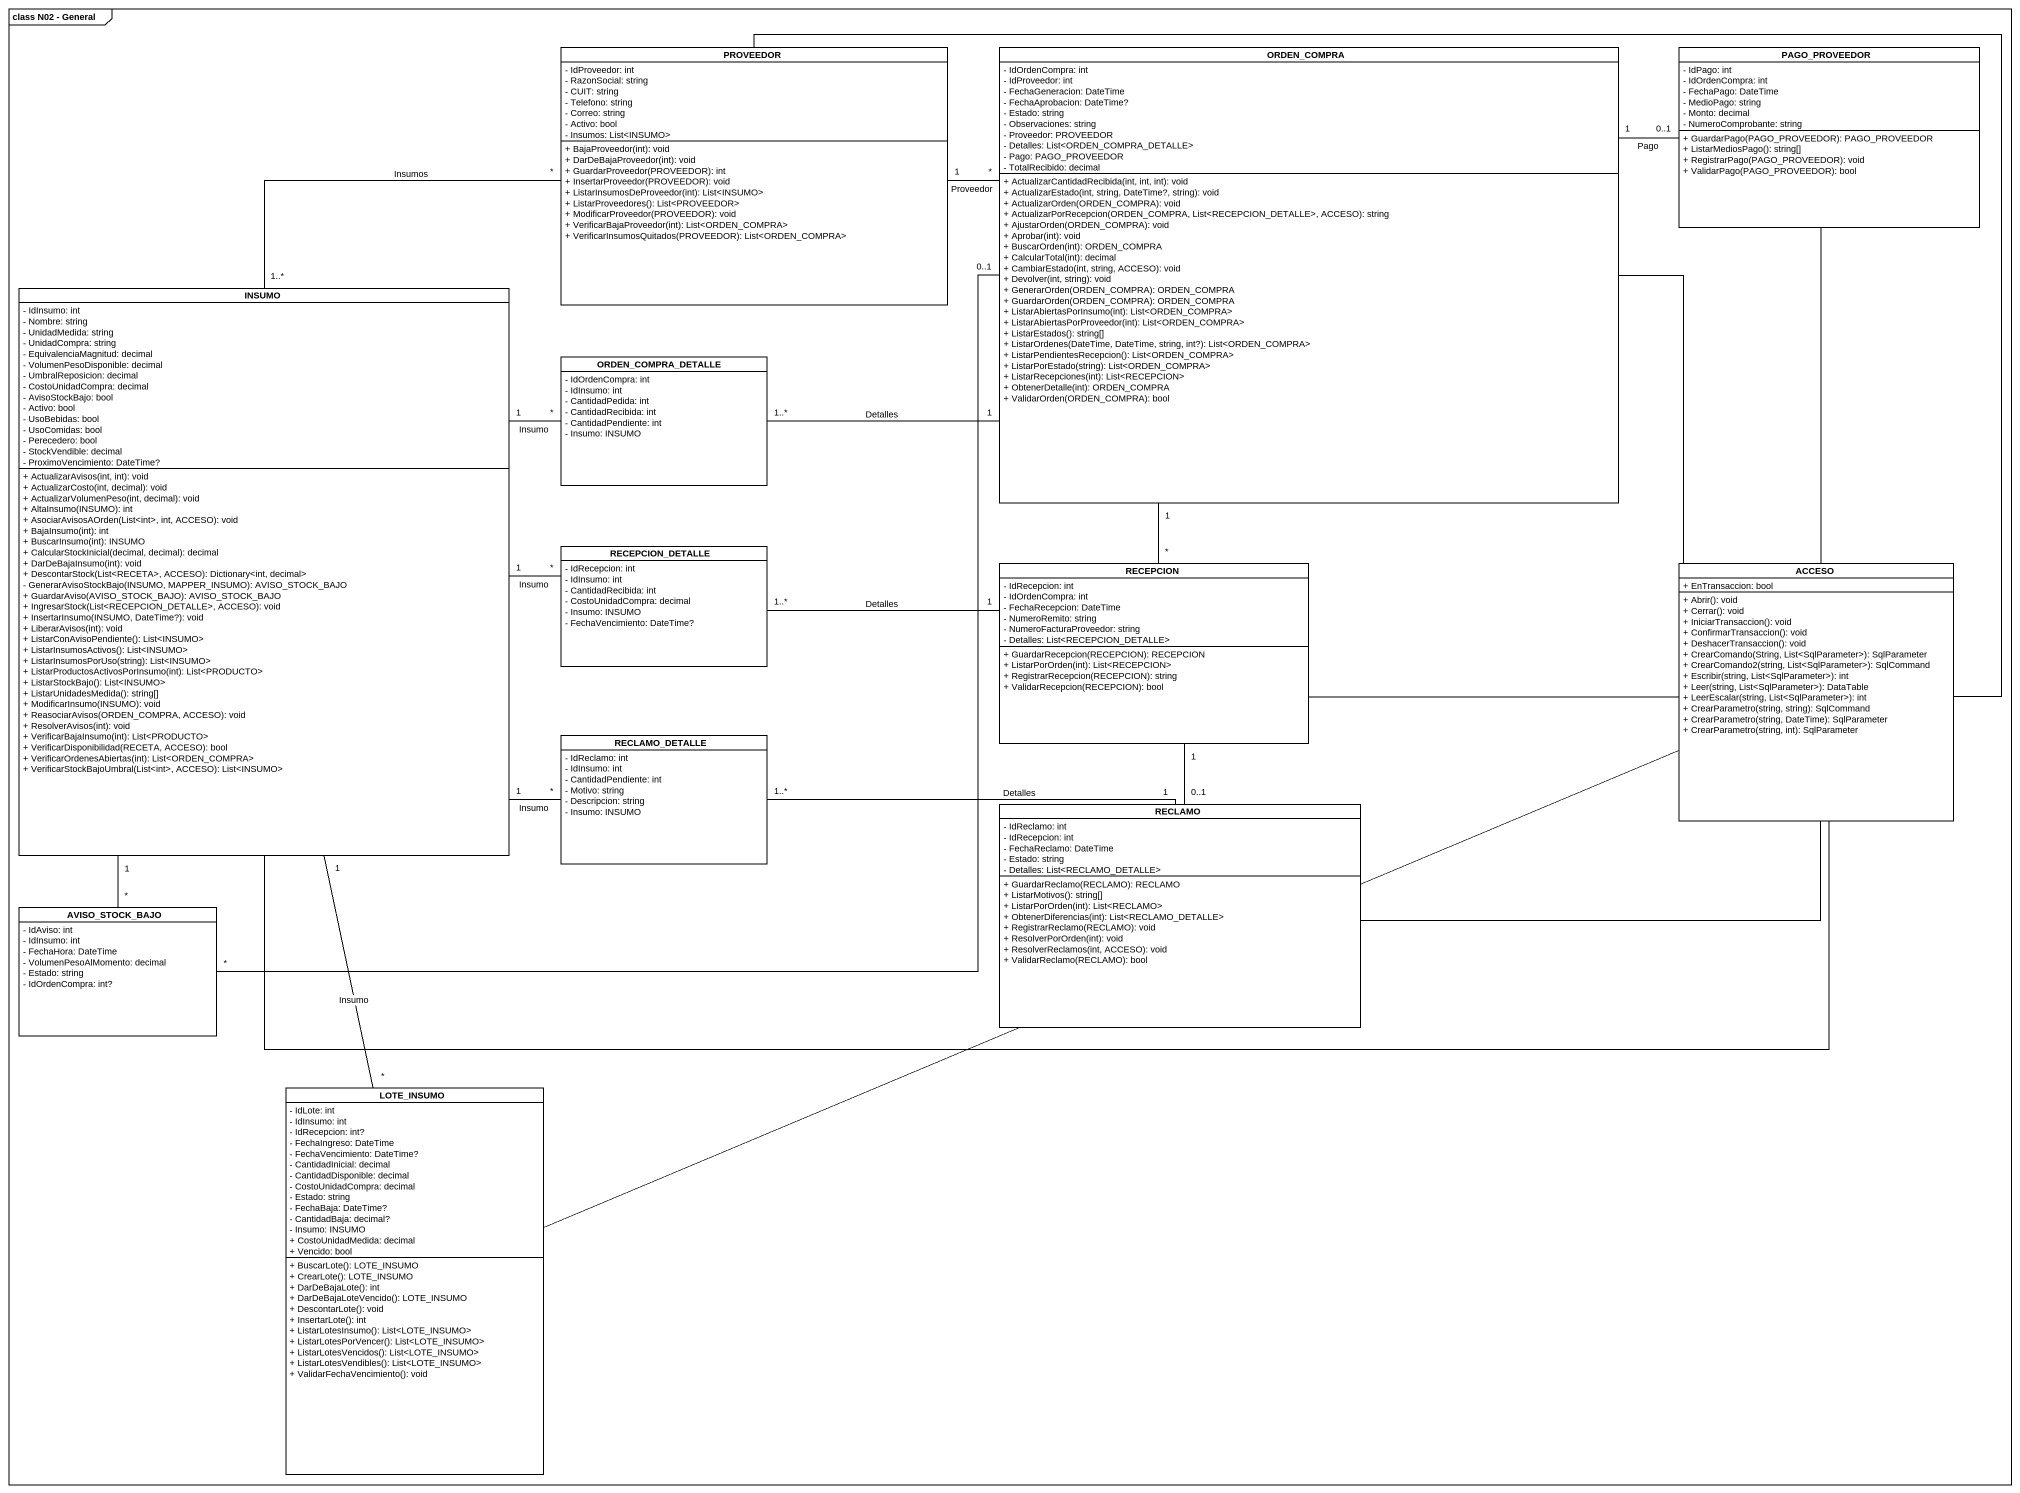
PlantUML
@startuml
mainframe class N02 - General
hide circle
hide empty members
skinparam classAttributeIconSize 0
class PROVEEDOR {
  - IdProveedor: int
  - RazonSocial: string
  - CUIT: string
  - Telefono: string
  - Correo: string
  - Activo: bool
  - Insumos: List<INSUMO>
  + BajaProveedor(int): void
  + DarDeBajaProveedor(int): void
  + GuardarProveedor(PROVEEDOR): int
  + InsertarProveedor(PROVEEDOR): void
  + ListarInsumosDeProveedor(int): List<INSUMO>
  + ListarProveedores(): List<PROVEEDOR>
  + ModificarProveedor(PROVEEDOR): void
  + VerificarBajaProveedor(int): List<ORDEN_COMPRA>
  + VerificarInsumosQuitados(PROVEEDOR): List<ORDEN_COMPRA>
}
class ORDEN_COMPRA {
  - IdOrdenCompra: int
  - IdProveedor: int
  - FechaGeneracion: DateTime
  - FechaAprobacion: DateTime?
  - Estado: string
  - Observaciones: string
  - Proveedor: PROVEEDOR
  - Detalles: List<ORDEN_COMPRA_DETALLE>
  - Pago: PAGO_PROVEEDOR
  - TotalRecibido: decimal
  + ActualizarCantidadRecibida(int, int, int): void
  + ActualizarEstado(int, string, DateTime?, string): void
  + ActualizarOrden(ORDEN_COMPRA): void
  + ActualizarPorRecepcion(ORDEN_COMPRA, List<RECEPCION_DETALLE>, ACCESO): string
  + AjustarOrden(ORDEN_COMPRA): void
  + Aprobar(int): void
  + BuscarOrden(int): ORDEN_COMPRA
  + CalcularTotal(int): decimal
  + CambiarEstado(int, string, ACCESO): void
  + Devolver(int, string): void
  + GenerarOrden(ORDEN_COMPRA): ORDEN_COMPRA
  + GuardarOrden(ORDEN_COMPRA): ORDEN_COMPRA
  + ListarAbiertasPorInsumo(int): List<ORDEN_COMPRA>
  + ListarAbiertasPorProveedor(int): List<ORDEN_COMPRA>
  + ListarEstados(): string[]
  + ListarOrdenes(DateTime, DateTime, string, int?): List<ORDEN_COMPRA>
  + ListarPendientesRecepcion(): List<ORDEN_COMPRA>
  + ListarPorEstado(string): List<ORDEN_COMPRA>
  + ListarRecepciones(int): List<RECEPCION>
  + ObtenerDetalle(int): ORDEN_COMPRA
  + ValidarOrden(ORDEN_COMPRA): bool
}
class PAGO_PROVEEDOR {
  - IdPago: int
  - IdOrdenCompra: int
  - FechaPago: DateTime
  - MedioPago: string
  - Monto: decimal
  - NumeroComprobante: string
  + GuardarPago(PAGO_PROVEEDOR): PAGO_PROVEEDOR
  + ListarMediosPago(): string[]
  + RegistrarPago(PAGO_PROVEEDOR): void
  + ValidarPago(PAGO_PROVEEDOR): bool
}
class INSUMO {
  - IdInsumo: int
  - Nombre: string
  - UnidadMedida: string
  - UnidadCompra: string
  - EquivalenciaMagnitud: decimal
  - VolumenPesoDisponible: decimal
  - UmbralReposicion: decimal
  - CostoUnidadCompra: decimal
  - AvisoStockBajo: bool
  - Activo: bool
  - UsoBebidas: bool
  - UsoComidas: bool
  - Perecedero: bool
  - StockVendible: decimal
  - ProximoVencimiento: DateTime?
  + ActualizarAvisos(int, int): void
  + ActualizarCosto(int, decimal): void
  + ActualizarVolumenPeso(int, decimal): void
  + AltaInsumo(INSUMO): int
  + AsociarAvisosAOrden(List<int>, int, ACCESO): void
  + BajaInsumo(int): int
  + BuscarInsumo(int): INSUMO
  + CalcularStockInicial(decimal, decimal): decimal
  + DarDeBajaInsumo(int): void
  + DescontarStock(List<RECETA>, ACCESO): Dictionary<int, decimal>
  - GenerarAvisoStockBajo(INSUMO, MAPPER_INSUMO): AVISO_STOCK_BAJO
  + GuardarAviso(AVISO_STOCK_BAJO): AVISO_STOCK_BAJO
  + IngresarStock(List<RECEPCION_DETALLE>, ACCESO): void
  + InsertarInsumo(INSUMO, DateTime?): void
  + LiberarAvisos(int): void
  + ListarConAvisoPendiente(): List<INSUMO>
  + ListarInsumosActivos(): List<INSUMO>
  + ListarInsumosPorUso(string): List<INSUMO>
  + ListarProductosActivosPorInsumo(int): List<PRODUCTO>
  + ListarStockBajo(): List<INSUMO>
  + ListarUnidadesMedida(): string[]
  + ModificarInsumo(INSUMO): void
  + ReasociarAvisos(ORDEN_COMPRA, ACCESO): void
  + ResolverAvisos(int): void
  + VerificarBajaInsumo(int): List<PRODUCTO>
  + VerificarDisponibilidad(RECETA, ACCESO): bool
  + VerificarOrdenesAbiertas(int): List<ORDEN_COMPRA>
  + VerificarStockBajoUmbral(List<int>, ACCESO): List<INSUMO>
}
class ORDEN_COMPRA_DETALLE {
  - IdOrdenCompra: int
  - IdInsumo: int
  - CantidadPedida: int
  - CantidadRecibida: int
  - CantidadPendiente: int
  - Insumo: INSUMO
}
class RECEPCION_DETALLE {
  - IdRecepcion: int
  - IdInsumo: int
  - CantidadRecibida: int
  - CostoUnidadCompra: decimal
  - Insumo: INSUMO
  - FechaVencimiento: DateTime?
}
class RECEPCION {
  - IdRecepcion: int
  - IdOrdenCompra: int
  - FechaRecepcion: DateTime
  - NumeroRemito: string
  - NumeroFacturaProveedor: string
  - Detalles: List<RECEPCION_DETALLE>
  + GuardarRecepcion(RECEPCION): RECEPCION
  + ListarPorOrden(int): List<RECEPCION>
  + RegistrarRecepcion(RECEPCION): string
  + ValidarRecepcion(RECEPCION): bool
}
class ACCESO {
  + EnTransaccion: bool
  + Abrir(): void
  + Cerrar(): void
  + IniciarTransaccion(): void
  + ConfirmarTransaccion(): void
  + DeshacerTransaccion(): void
  + CrearComando(String, List<SqlParameter>): SqlParameter
  + CrearComando2(string, List<SqlParameter>): SqlCommand
  + Escribir(string, List<SqlParameter>): int
  + Leer(string, List<SqlParameter>): DataTable
  + LeerEscalar(string, List<SqlParameter>): int
  + CrearParametro(string, string): SqlCommand
  + CrearParametro(string, DateTime): SqlParameter
  + CrearParametro(string, int): SqlParameter
}
class RECLAMO_DETALLE {
  - IdReclamo: int
  - IdInsumo: int
  - CantidadPendiente: int
  - Motivo: string
  - Descripcion: string
  - Insumo: INSUMO
}
class RECLAMO {
  - IdReclamo: int
  - IdRecepcion: int
  - FechaReclamo: DateTime
  - Estado: string
  - Detalles: List<RECLAMO_DETALLE>
  + GuardarReclamo(RECLAMO): RECLAMO
  + ListarMotivos(): string[]
  + ListarPorOrden(int): List<RECLAMO>
  + ObtenerDiferencias(int): List<RECLAMO_DETALLE>
  + RegistrarReclamo(RECLAMO): void
  + ResolverPorOrden(int): void
  + ResolverReclamos(int, ACCESO): void
  + ValidarReclamo(RECLAMO): bool
}
class AVISO_STOCK_BAJO {
  - IdAviso: int
  - IdInsumo: int
  - FechaHora: DateTime
  - VolumenPesoAlMomento: decimal
  - Estado: string
  - IdOrdenCompra: int?
}
class LOTE_INSUMO {
  - IdLote: int
  - IdInsumo: int
  - IdRecepcion: int?
  - FechaIngreso: DateTime
  - FechaVencimiento: DateTime?
  - CantidadInicial: decimal
  - CantidadDisponible: decimal
  - CostoUnidadCompra: decimal
  - Estado: string
  - FechaBaja: DateTime?
  - CantidadBaja: decimal?
  - Insumo: INSUMO
  + CostoUnidadMedida: decimal
  + Vencido: bool
  + BuscarLote(): LOTE_INSUMO
  + CrearLote(): LOTE_INSUMO
  + DarDeBajaLote(): int
  + DarDeBajaLoteVencido(): LOTE_INSUMO
  + DescontarLote(): void
  + InsertarLote(): int
  + ListarLotesInsumo(): List<LOTE_INSUMO>
  + ListarLotesPorVencer(): List<LOTE_INSUMO>
  + ListarLotesVencidos(): List<LOTE_INSUMO>
  + ListarLotesVendibles(): List<LOTE_INSUMO>
  + ValidarFechaVencimiento(): void
}
PROVEEDOR "*" -- "1..*" INSUMO : Insumos
PROVEEDOR -right- ACCESO
ORDEN_COMPRA "*" -left- "1" PROVEEDOR : Proveedor
ORDEN_COMPRA "1" -right- "0..1" PAGO_PROVEEDOR : Pago
ORDEN_COMPRA "1" -left- "1..*" ORDEN_COMPRA_DETALLE : Detalles
ORDEN_COMPRA "1" -- "*" RECEPCION
ORDEN_COMPRA -- ACCESO
ORDEN_COMPRA "0..1" -left- "*" AVISO_STOCK_BAJO
PAGO_PROVEEDOR -- ACCESO
INSUMO -right- ACCESO
INSUMO "1" -- "*" AVISO_STOCK_BAJO
ORDEN_COMPRA_DETALLE "*" -left- "1" INSUMO : Insumo
RECEPCION_DETALLE "*" -left- "1" INSUMO : Insumo
RECEPCION "1" -left- "1..*" RECEPCION_DETALLE : Detalles
RECEPCION -right- ACCESO
RECEPCION "1" -- "0..1" RECLAMO
RECLAMO_DETALLE "*" -left- "1" INSUMO : Insumo
RECLAMO -right- ACCESO
RECLAMO "1" -left- "1..*" RECLAMO_DETALLE : Detalles
LOTE_INSUMO "*" -up- "1" INSUMO : Insumo
LOTE_INSUMO -right- ACCESO
@enduml
